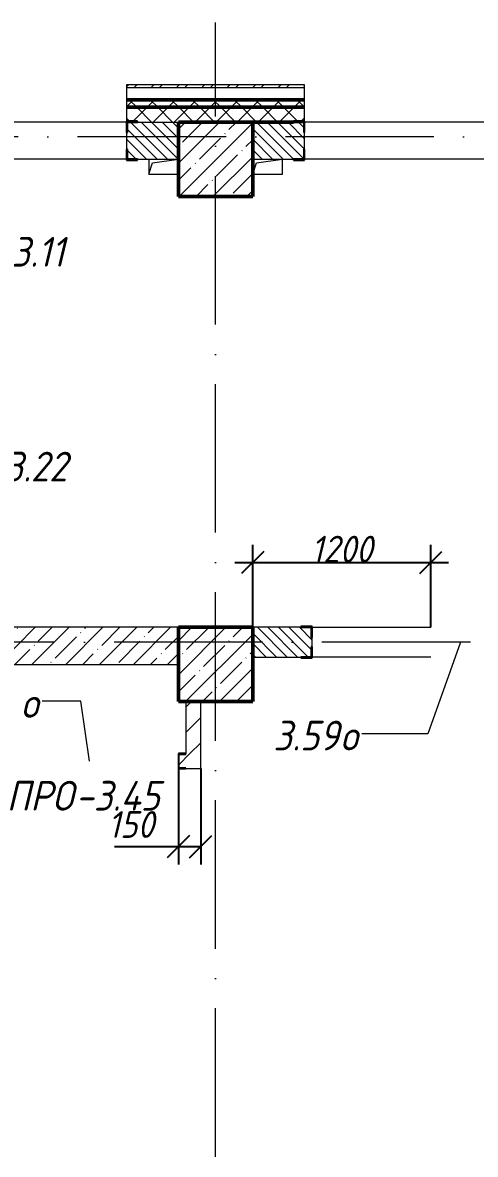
# Model space of a CAD drawing. Header units: millimetres. Extents: x -537608 to 253996, y -217170 to 186033.
# Drawn here: x -126385 to -123335, y 85718 to 93335 of the extents above; entities that cross this region are included whole.
import ezdxf

# ---------------------------------------------------------------- set-up
doc = ezdxf.new("R2010")
doc.units = ezdxf.units.MM
doc.linetypes.add('50_200_ШТРИХ_1Т_ш5_п1_п1_', pattern=[1400, 1000, -200, 0, -200])
for name, color, linetype, lineweight in [('A-____-____-DIMS', 7, 'Continuous', 9), ('A-GENM-____-IDEN', 7, 'Continuous', 9), ('A-GENM-____-MCUT', 7, 'Continuous', 25), ('A-GENM-____-OTLN', 7, 'Continuous', 9), ('A-GENM-____-OTLN-1', 7, 'Continuous', 25), ('A-GLAZ-____-IDEN', 7, 'Continuous', 9), ('A-WALL-____-MCUT-1', 7, 'Continuous', 9), ('A-WALL-____-MCUT-2', 7, 'Continuous', 50), ('A-WALL-____-MCUT-3', 7, 'Continuous', 9), ('A-WALL-____-OTLN', 7, 'Continuous', 9), ('A-WALL-____-PATT-1', 7, 'Continuous', 9), ('A-WALL-FNSH-MCUT-1', 7, 'Continuous', 9), ('I-WALL-____-OTLN', 7, 'Continuous', 9), ('S-COLS-____-MCUT', 7, 'Continuous', 50), ('S-COLS-____-OTLN', 7, 'Continuous', 9), ('S-GRID-____-OTLN-1', 7, '50_200_ШТРИХ_1Т_ш5_п1_п1_', 9)]:
    doc.layers.add(name, color=color, linetype=linetype, lineweight=lineweight)
doc.styles.add('ISOCPEUR_I_10', font='isocpeui.ttf', dxfattribs={"width": 0.9, "height": 180})
doc.styles.add('ISOCPEUR_I_9', font='isocpeui.ttf', dxfattribs={"width": 0.9, "height": 250})
doc.dimstyles.new('ISO-1_8_0_9К_СРЕДНИЙ_Кладочные_3', dxfattribs={"dimscale": 304.8, "dimtxt": 179.276612, "dimasz": 0.492126, "dimexe": 0.393701, "dimexo": 0, "dimgap": 0, "dimtad": 1, "dimdec": 3, "dimrnd": 0.001, "dimdsep": 46, "dimtxsty": 'ISOCPEUR_I_10', "dimblk1": 'OBLIQUE', "dimblk2": 'OBLIQUE', "dimsah": 1, "dimcen": 0.09, "dimdle": 0.393701, "dimazin": 0, "dimtfac": 1, "dimtdec": 4, "dimtix": 1, "dimtmove": 0, "dimatfit": 3, "dimfxl": 1, "dimtvp": 1, "dimtolj": 1, "dimtzin": 0, "dimarcsym": 2})
doc.dimstyles.new('ISO-1_8_0_9К_СРЕДНИЙ_Кладочные_4', dxfattribs={"dimscale": 304.8, "dimtxt": 179.276612, "dimasz": 0.492126, "dimexe": 0.393701, "dimexo": 0, "dimgap": 0, "dimtad": 1, "dimdec": 3, "dimrnd": 0.001, "dimdsep": 46, "dimtxsty": 'ISOCPEUR_I_10', "dimblk1": 'OBLIQUE', "dimblk2": 'OBLIQUE', "dimsah": 1, "dimcen": 0.09, "dimdle": 0.393701, "dimazin": 0, "dimtfac": 1, "dimtdec": 4, "dimtix": 1, "dimtmove": 1, "dimatfit": 3, "dimfxl": 1, "dimtvp": 1, "dimtolj": 1, "dimtzin": 0, "dimarcsym": 2})
pattern_1 = [(45, (-178684.97, 83184.24), (-70.71068, 70.71068), []), (135, (-178684.97, 83184.24), (-70.71068, -70.71068), [])]
pattern_2 = [(45, (-178684.97, 83184.24), (-84.85281, 84.85281), [])]
pattern_3 = [(135, (-178684.97, 83184.237), (-35.35534, -35.35534), [])]

# ---------------------------------------------------------------- blocks, each defined once
blk = doc.blocks.new('BSC_Колонна _Прямоугольная - 500х500-V67-АР1_План отверстий 3 этажа в осях 1-64_А-ГГ')
at = {"layer": 'S-COLS-____-OTLN'}
h = blk.add_hatch(dxfattribs=at)
h.set_pattern_fill('FP_104', color=256, style=0, pattern_type=2)
h.set_pattern_definition([(45, (-53600, -5831.04), (-114.04925, 114.04925), []), (45, (-53485.95, -5831.04), (-114.04925, 114.04925), [201.613, -40.323, 3.353, -36.97])])
h.paths.add_polyline_path([(-250, -250), (250, -250), (250, 250), (-250, 250)], flags=0)
at = {"layer": 'S-COLS-____-MCUT'}
for p, q in [((250, 250), (-250, 250)), ((-250, 250), (-250, -250)), ((250, -250), (250, 250)), ((-250, -250), (250, -250))]:
    blk.add_line(p, q, dxfattribs=at)
blk = doc.blocks.new('BSC_Колонна _Прямоугольная - 500х500-V136-АР1_План отверстий 3 этажа в осях 1-64_А-ГГ')
at = {"layer": 'S-COLS-____-OTLN'}
h = blk.add_hatch(dxfattribs=at)
h.set_pattern_fill('FP_159', color=256, style=0, pattern_type=2)
h.set_pattern_definition([(45, (-53600, -9231.04), (-114.04925, 114.04925), []), (45, (-53485.95, -9231.04), (-114.04925, 114.04925), [201.613, -40.323, 3.353, -36.97])])
h.paths.add_polyline_path([(-250, -250), (250, -250), (250, 250), (-250, 250), (-250, 103.3)], flags=0)
at = {"layer": 'S-COLS-____-MCUT'}
for p, q in [((250, 250), (-250, 250)), ((-250, 250), (-250, -250)), ((250, -250), (250, 250)), ((-250, -250), (250, -250))]:
    blk.add_line(p, q, dxfattribs=at)
blk = doc.blocks.new('Фахверк_СКБ_Уголок - 250_2700-27497298-АР1_План отверстий 3 этажа в осях 1-64_А-ГГ')
at = {"layer": 'A-GENM-____-MCUT'}
for p, q in [((200, 181), (125, 181)), ((125, 181), (125, 106)), ((131, 106), (131, 175)), ((131, 175), (200, 175)), ((200, 175), (200, 181)), ((125, 106), (131, 106)), ((131, -6), (125, -6)), ((125, -6), (125, -81)), ((131, -75), (131, -6)), ((200, -75), (131, -75)), ((200, -81), (200, -75)), ((125, -81), (200, -81))]:
    blk.add_line(p, q, dxfattribs=at)
blk = doc.blocks.new('Фахверк_СКБ_Уголок - 200_3960-28268576-АР1_План отверстий 3 этажа в осях 1-64_А-ГГ')
at = {"layer": 'A-GENM-____-MCUT'}
for p, q in [((200, 156), (125, 156)), ((125, 156), (125, 81)), ((200, 150), (200, 156)), ((125, 81), (131, 81)), ((131, 81), (131, 150)), ((131, 150), (200, 150)), ((131, 19), (125, 19)), ((125, 19), (125, -56)), ((131, -50), (131, 19)), ((125, -56), (200, -56)), ((200, -50), (131, -50)), ((200, -56), (200, -50))]:
    blk.add_line(p, q, dxfattribs=at)
blk = doc.blocks.new('AR_Отверстие прямоугольное _в плите_ - AR_Отверстие прямоугольное _в плите_-V180-АР1_План отверстий 3 этажа в осях 1-64_А-ГГ')
at = {"layer": 'A-GENM-____-OTLN'}
for p, q in [((-100, 50), (-100, -50)), ((-100, -50), (-75, 25)), ((-75, 25), (100, 50)), ((-100, -50), (100, -50))]:
    blk.add_line(p, q, dxfattribs=at)
blk = doc.blocks.new('AR_Отверстие прямоугольное _в плите_ - AR_Отверстие прямоугольное _в плите_-V181-АР1_План отверстий 3 этажа в осях 1-64_А-ГГ')
at = {"layer": 'A-GENM-____-OTLN'}
for p, q in [((-100, -50), (-75, 25)), ((-75, 25), (100, 50)), ((100, -50), (100, 50)), ((-100, -50), (100, -50))]:
    blk.add_line(p, q, dxfattribs=at)
blk = doc.blocks.new('154_Фахверк_СКБ_Швеллер - Тип_100_3550-28487752-АР1_План отверстий 3 этажа в осях 1-64_А-ГГ')
at = {"layer": 'A-GENM-____-MCUT'}
for p, q in [((175, 50), (125, 50)), ((125, 50), (125, -50)), ((128, 47), (175, 47)), ((128, -47), (128, 47)), ((175, 47), (175, 50)), ((125, -50), (175, -50)), ((175, -47), (128, -47)), ((175, -50), (175, -47))]:
    blk.add_line(p, q, dxfattribs=at)
blk = doc.blocks.new('_Oblique')
at = {"color": 0, "linetype": 'ByBlock', "lineweight": -2}
blk.add_line((-0.5, -0.5), (0.5, 0.5), dxfattribs=at)
blk = doc.blocks.new('*D1227')
at = {"layer": 'A-____-____-DIMS', "color": 0, "lineweight": -2, "transparency": 16777216}
for p, q in [((-124835, 89265.3), (-124835, 89821.4)), ((-123635, 89265.3), (-123635, 89821.4)), ((-124955, 89701.4), (-123515, 89701.4))]:
    blk.add_line(p, q, dxfattribs=at)
at = {"layer": 'Defpoints', "color": 0, "transparency": 16777216}
for p in [(-123635, 89701.4), (-124835, 89265.3), (-123635, 89265.3)]:
    blk.add_point(p, dxfattribs=at)
at = {"layer": 'A-____-____-DIMS', "color": 0, "lineweight": -2, "transparency": 16777216, "xscale": 150, "yscale": 150, "zscale": 150, "rotation": 180}
blk.add_blockref('_Oblique', (-124835, 89701.4), dxfattribs=at)
at = {"layer": 'A-____-____-DIMS', "color": 0, "lineweight": -2, "transparency": 16777216, "xscale": 150, "yscale": 150, "zscale": 150}
blk.add_blockref('_Oblique', (-123635, 89701.4), dxfattribs=at)
at = {"layer": 'A-____-____-DIMS', "color": 0, "transparency": 16777216, "insert": (-124235, 89791.4), "char_height": 180, "width": 504.733, "attachment_point": 5, "style": 'ISOCPEUR_I_10'}
blk.add_mtext('\\A1;1200', dxfattribs=at)
blk = doc.blocks.new('*D1288')
at = {"layer": 'A-____-____-DIMS', "color": 0, "lineweight": -2, "transparency": 16777216}
for p, q in [((-125335, 88356), (-125335, 87668.3)), ((-125185, 88315.3), (-125185, 87668.3)), ((-125335, 87788.3), (-125765.5, 87788.3)), ((-125185, 87788.3), (-125455, 87788.3))]:
    blk.add_line(p, q, dxfattribs=at)
at = {"layer": 'Defpoints', "color": 0, "transparency": 16777216}
for p in [(-125335, 88356), (-125185, 88315.3), (-125185, 87788.3)]:
    blk.add_point(p, dxfattribs=at)
at = {"layer": 'A-____-____-DIMS', "color": 0, "lineweight": -2, "transparency": 16777216, "xscale": 150, "yscale": 150, "zscale": 150, "rotation": 180}
blk.add_blockref('_Oblique', (-125335, 87788.3), dxfattribs=at)
at = {"layer": 'A-____-____-DIMS', "color": 0, "lineweight": -2, "transparency": 16777216, "xscale": 150, "yscale": 150, "zscale": 150}
blk.add_blockref('_Oblique', (-125185, 87788.3), dxfattribs=at)
at = {"layer": 'A-____-____-DIMS', "color": 0, "transparency": 16777216, "insert": (-125809.4, 88028.3), "char_height": 180, "width": 368.207, "attachment_point": 1, "line_spacing_factor": 1.149209, "style": 'ISOCPEUR_I_10'}
blk.add_mtext('\\A1;150', dxfattribs=at)

msp = doc.modelspace()

# ---------------------------------------------------------------- hatches: boundary and pattern name
at = {"layer": 'A-WALL-____-PATT-1'}
h = msp.add_hatch(dxfattribs=at)
h.set_pattern_fill('FP_3', color=256, style=0, pattern_type=2)
h.set_pattern_definition([(45, (-178684.97, 83184.24), (-85.53659, 85.53659), []), (45, (-178627.95, 83184.24), (-85.53659, 85.53659), [])])
h.paths.add_polyline_path([(-106819.9702, 92895.2788), (-106819.9702, 92915.2788), (-110684.9702, 92915.2788), (-110684.9702, 92895.2788), (-108000.0756, 92895.2788)], flags=0)
h.paths.add_polyline_path([(-118604.8613, 92895.2788), (-118484.9702, 92895.2788), (-118484.9702, 92915.2788), (-119684.9702, 92915.2788), (-119684.9702, 92895.2788)], flags=0)
h.paths.add_polyline_path([(-122139.7899, 92895.2788), (-121484.9702, 92895.2788), (-121484.9702, 92915.2788), (-122684.9702, 92915.2788), (-122684.9702, 92895.2788)], flags=0)
h.paths.add_polyline_path([(-124484.9702, 92895.2788), (-124484.9702, 92915.2788), (-125684.9702, 92915.2788), (-125684.9702, 92895.2788), (-125674.7185, 92895.2788)], flags=0)
h.paths.add_polyline_path([(-127484.9702, 92895.2788), (-127484.9702, 92915.2788), (-128684.9702, 92915.2788), (-128684.9702, 92895.2788)], flags=0)
h.paths.add_polyline_path([(-131684.9702, 92895.2788), (-130484.9702, 92895.2788), (-130484.9702, 92915.2788), (-131684.9702, 92915.2788)], flags=0)
h.paths.add_polyline_path([(-133484.9702, 92895.2788), (-133484.9702, 92915.2788), (-134684.9702, 92915.2788), (-134684.9702, 92895.2788), (-134512.0399, 92895.2788)], flags=0)
h.paths.add_polyline_path([(-137684.9702, 92895.2788), (-136484.9702, 92895.2788), (-136484.9702, 92915.2788), (-137684.9702, 92915.2788)], flags=0)
h.paths.add_polyline_path([(-139484.9702, 92895.2788), (-139484.9702, 92915.2788), (-140349.9702, 92915.2788), (-140349.9702, 92895.2788), (-139814.4328, 92895.2788)], flags=0)
h = msp.add_hatch(dxfattribs=at)
h.set_pattern_fill('FP_1', color=256, style=0, pattern_type=2)
h.set_pattern_definition(pattern_1)
h.paths.add_polyline_path([(-104334.9702, 92765.2788), (-104334.9702, 92815.2788), (-110684.9702, 92815.2788), (-110684.9702, 92765.2788), (-104465.147, 92765.2788)], flags=0)
h.paths.add_polyline_path([(-118604.8613, 92765.2788), (-118484.9702, 92765.2788), (-118484.9702, 92815.2788), (-119684.9702, 92815.2788), (-119684.9702, 92765.2788)], flags=0)
h.paths.add_polyline_path([(-121484.9702, 92765.2788), (-121484.9702, 92815.2788), (-122684.9702, 92815.2788), (-122684.9702, 92765.2788), (-122139.7899, 92765.2788)], flags=0)
h.paths.add_polyline_path([(-124484.9702, 92765.2788), (-124484.9702, 92815.2788), (-125684.9702, 92815.2788), (-125684.9702, 92765.2788), (-125674.7185, 92765.2788)], flags=0)
h.paths.add_polyline_path([(-127484.9702, 92765.2788), (-127484.9702, 92815.2788), (-128684.9702, 92815.2788), (-128684.9702, 92765.2788)], flags=0)
h.paths.add_polyline_path([(-131684.9702, 92765.2788), (-130484.9702, 92765.2788), (-130484.9702, 92815.2788), (-131684.9702, 92815.2788)], flags=0)
h.paths.add_polyline_path([(-133484.9702, 92765.2788), (-133484.9702, 92815.2788), (-134684.9702, 92815.2788), (-134684.9702, 92765.2788), (-134512.0399, 92765.2788)], flags=0)
h.paths.add_polyline_path([(-136484.9702, 92765.2788), (-136484.9702, 92815.2788), (-137684.9702, 92815.2788), (-137684.9702, 92765.2788)], flags=0)
h.paths.add_polyline_path([(-139814.4328, 92765.2788), (-139484.9702, 92765.2788), (-139484.9702, 92815.2788), (-140884.9702, 92815.2788), (-140884.9702, 92765.2788)], flags=0)
h.paths.add_polyline_path([(-143884.9702, 92765.2788), (-142684.9702, 92765.2788), (-142684.9702, 92815.2788), (-143884.9702, 92815.2788)], flags=0)
h.paths.add_polyline_path([(-145684.9702, 92765.2788), (-145684.9702, 92815.2788), (-146884.9702, 92815.2788), (-146884.2899, 92765.2788)], flags=0)
h.paths.add_polyline_path([(-148684.9702, 92765.2788), (-148684.9702, 92815.2788), (-149884.9702, 92815.2788), (-149884.9702, 92765.2788)], flags=0)
h.paths.add_polyline_path([(-151684.9702, 92765.2788), (-151684.9702, 92815.2788), (-154854.9702, 92815.2788), (-154854.9702, 92765.2788), (-153954.1471, 92765.2788)], flags=0)
h = msp.add_hatch(dxfattribs=at)
h.set_pattern_fill('FP_1', color=256, style=0, pattern_type=2)
h.set_pattern_definition(pattern_1)
h.paths.add_polyline_path([(-104334.9702, 92665.2788), (-104334.9702, 92765.2788), (-110684.9702, 92765.2788), (-110684.9702, 92671.2788), (-110609.9702, 92671.2788), (-110609.9702, 92665.2788), (-104465.147, 92665.2788)], flags=0)
h.paths.add_polyline_path([(-118604.8613, 92665.2788), (-118559.9702, 92665.2788), (-118559.9702, 92671.2788), (-118484.9702, 92671.2788), (-118484.9702, 92765.2788), (-119684.9702, 92765.2788), (-119684.9702, 92671.2788), (-119609.9702, 92671.2788), (-119609.9702, 92665.2788), (-118834.9702, 92665.2788)], flags=0)
h.paths.add_polyline_path([(-121559.9702, 92665.2788), (-121559.9702, 92671.2788), (-121484.9702, 92671.2788), (-121484.9702, 92765.2788), (-122684.9702, 92765.2788), (-122684.9702, 92671.2788), (-122609.9702, 92671.2788), (-122609.9702, 92665.2788), (-122139.7899, 92665.2788)], flags=0)
h.paths.add_polyline_path([(-124559.9702, 92665.2788), (-124559.9702, 92671.2788), (-124484.9702, 92671.2788), (-124484.9702, 92765.2788), (-125684.9702, 92765.2788), (-125684.9702, 92671.2788), (-125609.9702, 92671.2788), (-125609.9702, 92665.2788), (-124834.9702, 92665.2788)], flags=0)
h.paths.add_polyline_path([(-127559.9702, 92665.2788), (-127559.9702, 92671.2788), (-127484.9702, 92671.2788), (-127484.9702, 92765.2788), (-128684.9702, 92765.2788), (-128684.9702, 92671.2788), (-128609.9702, 92671.2788), (-128609.9702, 92665.2788), (-128334.9702, 92665.2788)], flags=0)
h.paths.add_polyline_path([(-130559.9702, 92665.2788), (-130559.9702, 92671.2788), (-130484.9702, 92671.2788), (-130484.9702, 92765.2788), (-131684.9702, 92765.2788), (-131684.9702, 92671.2788), (-131609.9702, 92671.2788), (-131609.9702, 92665.2788), (-130977.1113, 92665.2788)], flags=0)
h.paths.add_polyline_path([(-134609.9702, 92665.2788), (-133559.9702, 92665.2788), (-133559.9702, 92671.2788), (-133484.9702, 92671.2788), (-133484.9702, 92765.2788), (-134684.9702, 92765.2788), (-134684.9702, 92671.2788), (-134609.9702, 92671.2788)], flags=0)
h.paths.add_polyline_path([(-137334.9702, 92665.2788), (-136559.9702, 92665.2788), (-136559.9702, 92671.2788), (-136484.9702, 92671.2788), (-136484.9702, 92765.2788), (-137684.9702, 92765.2788), (-137684.9702, 92671.2788), (-137609.9702, 92671.2788), (-137609.9702, 92665.2788)], flags=0)
h.paths.add_polyline_path([(-139814.4328, 92665.2788), (-139559.9702, 92665.2788), (-139559.9702, 92671.2788), (-139484.9702, 92671.2788), (-139484.9702, 92765.2788), (-140884.9702, 92765.2788), (-140884.9702, 92665.2788), (-139834.9702, 92665.2788)], flags=0)
h.paths.add_polyline_path([(-143349.3613, 92665.2788), (-142759.9702, 92665.2788), (-142759.9702, 92671.2788), (-142684.9702, 92671.2788), (-142684.9702, 92765.2788), (-143884.9702, 92765.2788), (-143884.9702, 92665.2788), (-143384.9702, 92665.2788)], flags=0)
h.paths.add_polyline_path([(-145759.9702, 92665.2788), (-145759.9702, 92671.2788), (-145684.9702, 92671.2788), (-145684.9702, 92765.2788), (-146884.9702, 92765.2788), (-146884.2899, 92671.2788), (-146809.9702, 92671.2788), (-146809.9702, 92665.2788)], flags=0)
h.paths.add_polyline_path([(-148759.9702, 92665.2788), (-148759.9702, 92671.2788), (-148684.9702, 92671.2788), (-148684.9702, 92765.2788), (-149884.9702, 92765.2788), (-149884.9702, 92665.2788), (-149384.9702, 92665.2788)], flags=0)
h.paths.add_polyline_path([(-151759.9702, 92665.2788), (-151759.9702, 92671.2788), (-151684.9702, 92671.2788), (-151684.9702, 92765.2788), (-154854.9702, 92765.2788), (-154854.9702, 92665.2788), (-152384.9702, 92665.2788)], flags=0)
h = msp.add_hatch(dxfattribs=at)
h.set_pattern_fill('FP_6', color=256, style=0, pattern_type=2)
h.set_pattern_definition(pattern_3)
h.paths.add_polyline_path([(-125678.9702, 92415.2788), (-125334.9702, 92415.2788), (-125334.9702, 92665.2788), (-125678.9702, 92665.2788), (-125678.9702, 92596.2788), (-125684.9702, 92596.2788), (-125684.9702, 92484.2788), (-125678.9702, 92484.2788)], flags=0)
h.paths.add_polyline_path([(-127834.9702, 92415.2788), (-127490.9702, 92415.2788), (-127490.9702, 92484.2788), (-127484.9702, 92484.2788), (-127484.9702, 92596.2788), (-127490.9702, 92596.2788), (-127490.9702, 92665.2788), (-127834.9702, 92665.2788), (-127834.9702, 92518.5939)], flags=0)
h = msp.add_hatch(dxfattribs=at)
h.set_pattern_fill('FP_6', color=256, style=0, pattern_type=2)
h.set_pattern_definition(pattern_3)
h.paths.add_polyline_path([(-119609.9702, 92415.2788), (-119334.9702, 92415.2788), (-119334.9702, 92665.2788), (-119678.9702, 92665.2788), (-119678.9702, 92596.2788), (-119684.9702, 92596.2788), (-119684.9702, 92484.2788), (-119678.9702, 92484.2788), (-119678.9702, 92415.2788)], flags=0)
h.paths.add_polyline_path([(-122609.9702, 92415.2788), (-121490.9702, 92415.2788), (-121490.9702, 92484.2788), (-121484.9702, 92484.2788), (-121484.9702, 92596.2788), (-121490.9702, 92596.2788), (-121490.9702, 92665.2788), (-122678.9702, 92665.2788), (-122678.9702, 92596.2788), (-122684.9702, 92596.2788), (-122684.9702, 92484.2788), (-122678.9702, 92484.2788), (-122678.9702, 92415.2788)], flags=0)
h.paths.add_polyline_path([(-124559.9702, 92415.2788), (-124490.9702, 92415.2788), (-124490.9702, 92484.2788), (-124484.9702, 92484.2788), (-124484.9702, 92596.2788), (-124490.9702, 92596.2788), (-124490.9702, 92665.2788), (-124834.9702, 92665.2788), (-124834.9702, 92415.2788)], flags=0)
h = msp.add_hatch(dxfattribs=at)
h.set_pattern_fill('FP_38', color=256, style=0, pattern_type=2)
h.set_pattern_definition([(45, (-178684.97, 83184.24), (-114.04925, 114.04925), []), (45, (-178570.92, 83184.24), (-114.04925, 114.04925), [201.612, -40.322, 3.353, -36.97])])
h.paths.add_polyline_path([(-125334.9702, 89015.2788), (-125334.9702, 89265.2788), (-127234.9702, 89265.2788), (-127234.9702, 89015.2788), (-125674.7185, 89015.2788)], flags=0)
h.paths.add_polyline_path([(-127834.9702, 89015.2788), (-127634.9702, 89015.2788), (-127634.9702, 89265.2788), (-127834.9702, 89265.2788)], flags=0)
h = msp.add_hatch(dxfattribs=at)
h.set_pattern_fill('FP_6', color=256, style=0, pattern_type=2)
h.set_pattern_definition(pattern_3)
h.paths.add_polyline_path([(-119334.9702, 89065.2788), (-119334.9702, 89265.2788), (-119734.9702, 89265.2788), (-119734.9702, 89065.2788)], flags=0)
h.paths.add_polyline_path([(-122659.9702, 89065.2788), (-121940.9702, 89065.2788), (-121940.9702, 89134.2788), (-121934.9702, 89134.2788), (-121934.9702, 89196.2788), (-121940.9702, 89196.2788), (-121940.9702, 89265.2788), (-122728.9702, 89265.2788), (-122728.9702, 89196.2788), (-122734.9702, 89196.2788), (-122734.9702, 89134.2788), (-122728.9702, 89134.2788), (-122728.9702, 89065.2788)], flags=0)
h.paths.add_polyline_path([(-120434.9702, 89065.2788), (-120434.9702, 89265.2788), (-121028.9702, 89265.2788), (-121028.9702, 89196.2788), (-121034.9702, 89196.2788), (-121034.9702, 89134.2788), (-121028.9702, 89134.2788), (-121028.9702, 89065.2788), (-120959.9702, 89065.2788)], flags=0)
h.paths.add_polyline_path([(-124440.9702, 89065.2788), (-124440.9702, 89134.2788), (-124434.9702, 89134.2788), (-124434.9702, 89196.2788), (-124440.9702, 89196.2788), (-124440.9702, 89265.2788), (-124834.9702, 89265.2788), (-124834.9702, 89065.2788), (-124509.9702, 89065.2788)], flags=0)
h = msp.add_hatch(dxfattribs=at)
h.set_pattern_fill('FP_4', color=256, style=0, pattern_type=2)
h.set_pattern_definition(pattern_2)
h.paths.add_polyline_path([(-125184.9702, 88415.2788), (-125184.9702, 88765.2788), (-125284.9702, 88765.2788), (-125284.9702, 88415.2788)], flags=0)
h = msp.add_hatch(dxfattribs=at)
h.set_pattern_fill('FP_4', color=256, style=0, pattern_type=2)
h.set_pattern_definition(pattern_2)
h.paths.add_polyline_path([(-125184.9702, 88315.2788), (-125184.9702, 88415.2788), (-125284.9702, 88415.2788), (-125284.9702, 88412.2788), (-125331.9702, 88412.2788), (-125331.9702, 88318.2788), (-125284.9702, 88318.2788), (-125284.9702, 88315.2788)], flags=0)
h.paths.add_polyline_path([(-126534.9702, 88315.2788), (-126534.9702, 88415.2788), (-127934.9702, 88415.2788), (-127934.9702, 88315.2788)], flags=0)

# ---------------------------------------------------------------- linework, layer by layer
at = {"layer": 'A-GLAZ-____-IDEN'}
for p, q in [((-123434.9702, 89165.2788), (-123655.093, 88549.1284)), ((-125992.8531, 88768.6979), (-126251.9376, 88768.6979)), ((-125934.9702, 88365.2788), (-125992.8531, 88768.6979)), ((-123655.093, 88549.1284), (-124100.7619, 88549.1284))]:
    msp.add_line(p, q, dxfattribs=at)
at = {"layer": 'A-WALL-____-MCUT-1'}
for p, q in [((-125334.9702, 89265.2788), (-127234.9702, 89265.2788)), ((-127234.9702, 89015.2788), (-125334.9702, 89015.2788))]:
    msp.add_line(p, q, dxfattribs=at)
at = {"layer": 'A-WALL-____-MCUT-2'}
for p, q in [((-124484.9702, 92815.2788), (-125684.9702, 92815.2788)), ((-124484.9702, 92765.2788), (-125684.9702, 92765.2788)), ((-124834.9702, 92665.2788), (-124559.9702, 92665.2788))]:
    msp.add_line(p, q, dxfattribs=at)
at = {"layer": 'A-WALL-____-MCUT-3'}
for p, q in [((-124484.9702, 92895.2788), (-125684.9702, 92895.2788)), ((-125684.9702, 92895.2788), (-125684.9702, 92671.2788)), ((-124484.9702, 92671.2788), (-124484.9702, 92895.2788)), ((-125609.9702, 92665.2788), (-125334.9702, 92665.2788)), ((-125684.9702, 92596.2788), (-125684.9702, 92484.2788)), ((-124484.9702, 92484.2788), (-124484.9702, 92596.2788)), ((-125609.9702, 92415.2788), (-125334.9702, 92415.2788)), ((-124834.9702, 92415.2788), (-124559.9702, 92415.2788)), ((-124509.9702, 89265.2788), (-124834.9702, 89265.2788)), ((-124434.9702, 89134.2788), (-124434.9702, 89196.2788)), ((-124834.9702, 89065.2788), (-124509.9702, 89065.2788))]:
    msp.add_line(p, q, dxfattribs=at)
at = {"layer": 'A-WALL-____-OTLN'}
for p, q in [((-125684.9702, 92665.2788), (-127484.9702, 92665.2788)), ((-122684.9702, 92665.2788), (-124484.9702, 92665.2788)), ((-125684.9702, 92415.2788), (-127484.9702, 92415.2788)), ((-122684.9702, 92415.2788), (-124484.9702, 92415.2788))]:
    msp.add_line(p, q, dxfattribs=at)
at = {"layer": 'A-WALL-FNSH-MCUT-1'}
for p, q in [((-124484.9702, 92915.2788), (-125684.9702, 92915.2788)), ((-125684.9702, 92915.2788), (-125684.9702, 92895.2788)), ((-125684.9702, 92895.2788), (-125684.9702, 92895.2788)), ((-124484.9702, 92895.2788), (-124484.9702, 92915.2788)), ((-125284.9702, 88765.2788), (-125284.9702, 88415.2788)), ((-125184.9702, 88315.2788), (-125184.9702, 88765.2788)), ((-125284.9702, 88315.2788), (-125184.9702, 88315.2788))]:
    msp.add_line(p, q, dxfattribs=at)
at = {"layer": 'I-WALL-____-OTLN'}
for p, q in [((-124434.9702, 89265.2788), (-123634.9702, 89265.2788)), ((-123634.9702, 89065.2788), (-124434.9702, 89065.2788))]:
    msp.add_line(p, q, dxfattribs=at)
at = {"layer": 'S-GRID-____-OTLN-1'}
for p, q in [((-125084.9702, 78701.6305), (-125084.9702, 93334.7762)), ((-74610.5636, 92565.2788), (-183114.8259, 92565.2788)), ((-88366.1829, 89165.2788), (-183353.7404, 89165.2788))]:
    msp.add_line(p, q, dxfattribs=at)

# ---------------------------------------------------------------- block references
at = {"layer": 'A-GENM-____-OTLN'}
for name, p in [('AR_Отверстие прямоугольное _в плите_ - AR_Отверстие прямоугольное _в плите_-V180-АР1_План отверстий 3 этажа в осях 1-64_А-ГГ', (-125434.9702, 92365.2788)), ('AR_Отверстие прямоугольное _в плите_ - AR_Отверстие прямоугольное _в плите_-V181-АР1_План отверстий 3 этажа в осях 1-64_А-ГГ', (-124734.9702, 92365.2788))]:
    msp.add_blockref(name, p, dxfattribs=at)
at = {"layer": 'A-GENM-____-OTLN-1'}
for name, p in [('Фахверк_СКБ_Уголок - 250_2700-27497298-АР1_План отверстий 3 этажа в осях 1-64_А-ГГ', (-125809.9702, 92490.2788)), ('154_Фахверк_СКБ_Швеллер - Тип_100_3550-28487752-АР1_План отверстий 3 этажа в осях 1-64_А-ГГ', (-125459.9702, 88365.2788))]:
    msp.add_blockref(name, p, dxfattribs=at)
at = {"layer": 'A-GENM-____-OTLN-1', "rotation": 180}
for name, p in [('Фахверк_СКБ_Уголок - 250_2700-27497298-АР1_План отверстий 3 этажа в осях 1-64_А-ГГ', (-124359.9702, 92590.2788)), ('Фахверк_СКБ_Уголок - 200_3960-28268576-АР1_План отверстий 3 этажа в осях 1-64_А-ГГ', (-124309.9702, 89215.2788))]:
    msp.add_blockref(name, p, dxfattribs=at)
at = {"layer": 'S-COLS-____-OTLN'}
for name, p in [('BSC_Колонна _Прямоугольная - 500х500-V136-АР1_План отверстий 3 этажа в осях 1-64_А-ГГ', (-125084.9702, 92415.2788)), ('BSC_Колонна _Прямоугольная - 500х500-V67-АР1_План отверстий 3 этажа в осях 1-64_А-ГГ', (-125084.9702, 89015.2788))]:
    msp.add_blockref(name, p, dxfattribs=at)

# ---------------------------------------------------------------- texts
at = {"layer": 'A-GENM-____-IDEN', "char_height": 200, "attachment_point": 1, "style": 'ISOCPEUR_I_9'}
for s, insert, width in [('-3.11', (-126584.2378, 91892.395), 620.506125), ('-3.22', (-126631.4878, 90446.7914), 707.088375), ('ПРО', (-126492.3313, 88231.4646), 562.784625), ('-3.45', (-126027.9875, 88231.4646), 735.949125)]:
    msp.add_mtext(s, dxfattribs=dict(at, insert=insert, width=width))
at = {"layer": 'A-GLAZ-____-IDEN', "char_height": 200, "attachment_point": 1, "style": 'ISOCPEUR_I_9'}
for s, insert, width in [('\\fISOCPEUR|b0|i1|c204|p34|;\\W.9;о', (-126395.1057, 88856.3125), 158.734125), ('3.59', (-124696.2164, 88636.743), 548.35425), ('\\fISOCPEUR|b0|i1|c204|p34|;\\W.9;о', (-124243.7789, 88636.743), 158.734125)]:
    msp.add_mtext(s, dxfattribs=dict(at, insert=insert, width=width))

# ---------------------------------------------------------------- dimensions: what is measured, and where the dimension line sits
at = {"layer": 'A-____-____-DIMS'}
dim = msp.add_linear_dim(base=(-123634.9702, 89701.3736), p1=(-124834.9702, 89265.2788), p2=(-123634.9702, 89265.2788), dimstyle='ISO-1_8_0_9К_СРЕДНИЙ_Кладочные_4', override={"dimpost": '<>', "dimfxl": 1200}, dxfattribs=at)
dim.commit()
dim.dimension.update_dxf_attribs({"geometry": '*D1227', "text_midpoint": (-124234.9702, 89791.3736)})
dim = msp.add_linear_dim(base=(-125184.9702, 87788.2522), p1=(-125334.9702, 88356.01), p2=(-125184.9702, 88315.2788), dimstyle='ISO-1_8_0_9К_СРЕДНИЙ_Кладочные_3', override={"dimpost": '<>', "dimfxl": 155.431761}, dxfattribs=at)
dim.commit()
dim.dimension.update_dxf_attribs({"geometry": '*D1288', "text_midpoint": (-125625.2475, 87788.2522), "dimtype": 160})

doc.saveas('drawing.dxf')
